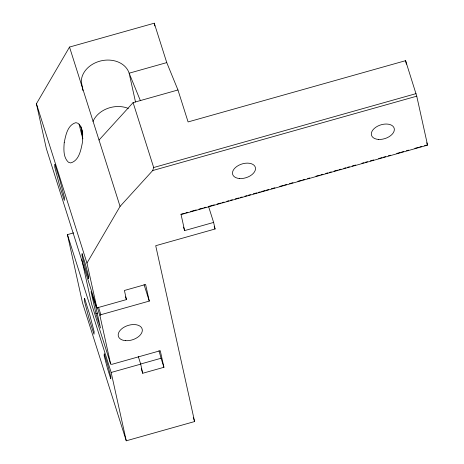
<?xml version="1.0" encoding="UTF-8"?>
<svg xmlns="http://www.w3.org/2000/svg" width="464" height="464" viewBox="0 0 464 464"><rect width="100%" height="100%" fill="white"/><g stroke="black" fill="none" stroke-linecap="round" stroke-linejoin="round"><path stroke-width="0.7" d="M141.282 368.752L142.715 373.271L163.925 367.297L160.26 350.714L111.847 364.35L110.629 363.996L99.946 315.671L100.868 314.714L149.28 301.078L145.615 284.496L124.41 290.47L126.423 299.593L96.883 307.916L86.965 263.076L120.066 206.399L152.697 170.543L153.688 167.521L133.098 102.614L177.956 89.981L188.094 121.933L405.594 60.674L416.747 96.181L427.576 145.145L181.076 214.571L180.867 214.252L184.347 213.272M96.883 307.916L46.336 148.584L36.424 103.745L69.519 47.061L154.257 23.2L166.756 62.605L177.956 89.981M99.018 140.058L133.098 102.614M166.756 62.605L129.143 73.196A24.499 19.511 -12.5 0 0 102.799 60.5A24.499 19.511 -12.5 0 0 81.293 81.42L82.94 90.631M153.688 167.521L416.051 93.635M152.697 170.543L416.747 96.181M208.58 206.538L213.62 222.43L215.076 228.996L155.713 245.711L194.596 421.556L126.266 440.8L82.54 302.957L67.431 234.627L73.614 232.882M185.745 212.877L187.833 212.292M190.617 211.503L196.185 209.937M198.975 209.154L202.455 208.174M203.847 207.779L205.935 207.193M208.719 206.405L214.293 204.839M217.077 204.056L220.557 203.07M221.954 202.681L224.042 202.089M226.826 201.306L228.914 200.721M230.306 200.326L232.394 199.74M235.184 198.952L238.664 197.971M240.056 197.583L242.144 196.991M244.928 196.208L247.022 195.622M248.414 195.228L250.502 194.642M253.286 193.853L256.766 192.873M258.164 192.485L260.252 191.893M261.644 191.504L265.124 190.518M266.516 190.13L268.604 189.538M271.394 188.755L274.874 187.775M279.746 186.4L283.231 185.42M284.623 185.032L286.711 184.44M289.495 183.657L292.975 182.677M297.853 181.302L301.333 180.322M302.725 179.933L304.813 179.342M307.603 178.559L309.691 177.973M315.955 176.204L319.441 175.224M320.833 174.835L322.921 174.244M325.705 173.461L327.793 172.869M329.185 172.48L331.279 171.889M334.063 171.106L337.543 170.126M338.935 169.731L341.023 169.145M343.812 168.362L345.9 167.771M347.292 167.382L349.38 166.791M352.164 166.008L355.65 165.027M361.914 163.264L364.002 162.673M365.394 162.284L367.488 161.692M370.272 160.909L373.752 159.929M378.624 158.555L382.11 157.574M383.502 157.18L385.59 156.594M388.374 155.811L390.462 155.22M396.732 153.456L400.212 152.476M401.604 152.082L403.697 151.496M406.481 150.713L408.569 150.121M414.833 148.358L418.319 147.378M419.711 146.984L421.799 146.398M424.583 145.615L426.671 145.023M183.524 227.14L184.62 230.596L213.62 222.43M95.932 313.618L91.072 291.641L95.619 305.973L100.479 327.949L95.932 313.618L97.933 313.055M140.534 364.043L161.054 358.26L163.925 367.297M126.266 440.8L111.157 372.464L140.702 364.147L138.295 356.567M427.576 145.145L426.718 142.767M140.348 100.572L129.143 73.196L135.529 102.057M214.2 226.235L215.076 228.996M193.291 417.438L194.596 421.556M69.519 47.061L120.066 206.399M144.055 284.6L149.28 301.078M125.553 296.838L126.423 299.593M36.424 103.745L86.965 263.076M98.472 307.162L100.868 314.714M97.33 307.429L99.946 315.671M110.629 363.996L91.675 304.245L81.763 259.428M67.431 234.627L111.157 372.464M161.054 358.26L160.996 358.028A24.499 1.056 74.3 0 0 158.966 350.68M405.594 60.674L406.371 64.183M154.257 23.2L154.877 26.013M181.076 214.571L184.62 230.596M140.702 364.147L142.715 373.271M82.894 138.864A18.85 0.812 74.3 0 1 79.17 124.12M80.643 125.912A18.85 0.812 74.3 0 1 82.366 131.312M82.644 136.358A9.425 0.406 74.3 0 1 82.766 134.212M92.98 121.464A24.499 19.511 -12.5 0 1 128.342 108.431M54.914 164.471L54.764 167.115L59.473 185.095L64.339 200.431L64.49 197.78L59.775 179.8L54.914 164.471M82.093 253.75L81.989 255.583L85.248 268.012L88.612 278.62L88.717 276.788L85.457 264.352L82.093 253.75M84.57 298.34L84.419 300.991L89.129 318.965L93.995 334.3L94.146 331.656L89.436 313.676L84.57 298.34M104.243 353.916L104.139 355.743L107.399 368.178L110.763 378.781L110.867 376.954L107.607 364.518L104.243 353.916M64.218 142.674C63.713 149.234 63.168 157.302 68.388 162.214L70.644 162.934C78.979 160.712 80.858 150.243 82.331 142.924C82.836 136.364 83.381 128.296 78.155 123.378L75.899 122.658C67.564 124.886 65.691 135.355 64.218 142.674M239.627 178.524A11.873 7.163 -17.6 0 0 255.415 167.626A11.873 7.163 -17.6 0 0 236.942 166.379A11.873 7.163 -17.6 0 0 239.627 178.524M378.467 139.42A11.873 7.163 -17.6 0 0 394.249 128.522A11.873 7.163 -17.6 0 0 375.782 127.275A11.873 7.163 -17.6 0 0 378.467 139.42M125.686 340.675A12.441 7.505 -17.6 0 0 142.222 329.26A12.441 7.505 -17.6 0 0 122.873 327.949A12.441 7.505 -17.6 0 0 125.686 340.675"/></g></svg>
